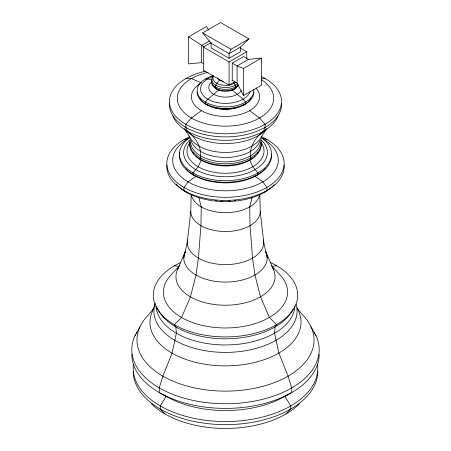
<?xml version="1.0" encoding="UTF-8"?>
<svg xmlns="http://www.w3.org/2000/svg" width="451" height="451" viewBox="0 0 451 451"><rect width="100%" height="100%" fill="white"/><g stroke="black" fill="none" stroke-linecap="round" stroke-linejoin="round"><path stroke-width="0.68" d="M183.805 258.028L187.227 242.52L190.779 211.508L191.168 194.285M165.077 414.001L160.246 409.04L160.246 405.939L166.115 396.344L159.259 392.556L159.259 387.899L162.901 376.151L172.062 353.122L176.369 333.233L175.873 326.975L174.402 324.72L181.556 317.493L190.446 296.854L195.999 275.042L198.417 258.141L200.932 225.68L201.231 206.908L198.835 197.437M252.132 197.414L249.741 206.885L250.034 225.663L252.543 258.119L254.962 275.02L260.503 296.826L269.388 317.459L276.531 324.681L275.065 326.936L274.569 333.193L278.865 353.077L288.099 376.151L291.741 387.899L291.741 392.556L284.885 396.344L290.754 405.939L290.754 409.04L285.923 414.001M155.415 303.049L152.562 311.01A75.52 43.6 0 0 0 172.04 353.133A75.52 43.6 0 0 0 278.842 353.065A75.52 43.6 0 0 0 297.604 309.234M177.66 269.23L185.237 251.793A41.695 24.072 0 0 0 195.988 275.048A41.695 24.072 0 0 0 254.95 275.014A41.695 24.072 0 0 0 265.78 251.765L273.357 269.196M248.946 38.938L231.002 49.3L229.085 53.663L229.085 58.297L240.439 51.741L240.439 47.107L248.946 38.938L220.556 22.55L202.612 32.912L211.119 43.29L229.085 53.663L240.439 47.107M135.012 335.657L139.99 326.783M266.586 128.969L261.58 136.444A37.36 21.569 0 0 1 251.889 146.107A37.36 21.569 0 0 1 199.054 146.141A37.36 21.569 0 0 1 189.409 136.473L184.397 129.003M196.343 176.003L188.135 181.905L183.98 187.402L183.98 190.502L186.331 192.25A55.355 31.959 0 0 0 264.602 192.211L266.964 190.474A58.675 33.876 0 0 0 284.13 165.156M153.611 308.546L148.836 314.454A88.526 51.11 0 0 0 225.5 391.124A88.526 51.11 0 0 0 302.164 314.454L296.978 307.988M219.045 89.777L207.843 99.209L205.436 102.146L205.436 103.696L206.389 104.694L208.362 105.111M201.377 110.692L191.382 118.01L185.829 124.318L185.829 127.419L187.357 131.19C195.796 137.47 202.741 148.537 200.188 159.288L201.157 160.201L198.243 166.769L192.943 172.93L192.943 174.481L194.06 175.383A44.435 25.656 0 0 0 256.89 175.354A44.435 25.656 0 0 0 265.447 168.432M223.33 81.27A8.36 4.826 0 0 1 219.581 80.024C217.309 82.11 214.862 85.087 215.832 88.396L216.925 89.315M179.78 265.43L171.735 274.214A62.103 35.855 0 0 0 181.539 317.498A62.103 35.855 0 0 0 269.365 317.448A62.103 35.855 0 0 0 279.316 274.169L271.26 265.397M234.063 89.304L235.157 88.385C235.726 86.31 235.027 83.858 233.517 82.347M256.901 175.36L258.017 174.452A46.013 26.564 0 0 0 271.463 154.405M203.474 63.676L201.653 62.621L188.648 63.884L188.648 36.796L206.586 26.434L208.514 30.183M209.422 40.99L201.653 45.478L201.653 62.621M234.937 81.744L229.08 85.126L203.345 70.271L203.345 47.09L211.277 42.512M203.345 47.09L229.08 61.95L246.765 51.735L246.765 58.76M237.102 83.091L232.248 80.284L232.248 63.14L243.602 56.584L248.462 59.385L261.467 58.123L261.467 85.211L243.529 95.573L237.102 83.091L237.102 65.942L248.462 59.385M232.248 63.14L237.102 65.942L243.529 68.479L261.467 58.123M231.955 80.453L232.248 80.284M242.615 105.094L244.583 104.683L245.536 103.679L245.536 102.129L243.134 99.192L231.944 89.772M183.963 190.514A58.675 33.876 0 0 0 266.947 190.463L266.964 187.374A58.675 33.876 0 0 1 183.963 187.413A58.675 33.876 0 0 1 184.053 139.506L188.185 138.79M272.043 266.372L276.598 265.718A72.216 41.695 0 0 1 276.508 324.669A72.216 41.695 0 0 1 174.379 324.731A72.216 41.695 0 0 1 174.492 265.769A72.216 41.695 0 0 1 180.344 262.736M205.464 78.993L207.866 78.829L211.745 80.036M261.698 78.581L265.171 78.513A56.065 32.371 0 0 1 265.098 124.279L265.115 127.391L263.593 131.162C255.165 137.448 248.23 148.52 250.779 159.271L249.809 160.178L252.723 166.746L258.017 172.902L258.017 174.452A46.013 26.564 0 0 1 192.927 174.486A46.013 26.564 0 0 1 179.814 152.545M249.589 110.675L259.567 117.987L265.115 124.29A56.065 32.371 0 0 1 185.818 124.329A56.065 32.371 0 0 1 185.902 78.553L191.433 78.643A48.212 27.838 0 0 1 208.12 72.369M174.469 265.757L179.019 266.411M261.129 137.786A52.806 30.488 0 0 1 262.882 138.75L267.02 139.46A58.675 33.876 0 0 1 266.947 187.362L262.815 181.877L254.618 175.98M191.433 78.643L201.411 82.854M240.186 47.936L246.765 51.735M202.612 32.912L231.002 49.3M229.085 58.297L211.119 47.924L211.119 43.29M204.083 46.876L188.648 36.796M311.01 326.783L315.988 335.657M267.195 257.995L263.773 242.491L260.221 211.485L259.832 194.257M243.529 68.479L243.529 95.573M229.08 61.95L229.08 85.126M299.503 403.78A85.448 49.334 0 0 1 151.497 403.78M317.786 371.365A92.286 53.28 0 0 1 225.5 424.645A92.286 53.28 0 0 1 133.214 371.365M317.527 364.295A92.286 53.28 0 0 1 225.5 421.544A92.286 53.28 0 0 1 133.473 364.295M287.4 394.828A83.982 48.482 0 0 1 163.6 394.828M319.178 354.311A93.678 54.086 0 0 1 225.5 408.392A93.678 54.086 0 0 1 131.822 354.311M315.418 334.484A93.678 54.086 0 0 1 225.5 403.741A93.678 54.086 0 0 1 135.582 334.484M136.202 333.312A93.678 54.086 0 0 1 136.867 332.139M314.133 332.139A93.678 54.086 0 0 1 314.798 333.312M154.885 304.357A71.585 41.329 0 0 0 174.83 340.325A71.585 41.329 0 0 0 276.063 340.263A71.585 41.329 0 0 0 296.138 304.301M156.097 306.195A69.437 40.088 0 0 0 176.347 333.244A69.437 40.088 0 0 0 274.546 333.182A69.437 40.088 0 0 0 294.898 306.144M157.185 307.554A70.142 40.494 0 0 0 175.851 326.986A70.142 40.494 0 0 0 275.042 326.924A70.142 40.494 0 0 0 293.235 308.777M270.758 262.679A72.216 41.695 0 0 1 276.621 265.707M178.213 268.131A49.537 28.599 0 0 0 190.435 296.859A49.537 28.599 0 0 0 260.492 296.814A49.537 28.599 0 0 0 272.81 268.097M263.519 239.926A38.273 22.099 0 0 1 252.532 258.113A38.273 22.099 0 0 1 198.406 258.147M198.406 258.079A38.273 22.099 0 0 1 187.492 239.887M260.221 211.485A34.721 20.047 0 0 1 225.472 231.515A34.721 20.047 0 0 1 190.779 211.451M259.635 194.815A34.304 19.805 0 0 1 225.472 212.663A34.304 19.805 0 0 1 191.359 194.781M235.478 200.486A38.651 22.319 0 0 1 234.182 200.678M230.185 201.084A38.651 22.319 0 0 1 228.161 201.197M222.788 201.202A38.651 22.319 0 0 1 220.764 201.09M216.768 200.684A38.651 22.319 0 0 1 215.471 200.498M186.314 192.256A55.355 31.959 0 0 1 176.07 184.064M274.405 184.555A55.355 31.959 0 0 1 264.602 192.211M183.963 190.412A58.675 33.876 0 0 1 166.876 165.1M184.053 139.506A58.675 33.876 0 0 1 189.499 136.721M261.58 136.681A58.675 33.876 0 0 1 267.037 139.455M188.197 138.795A52.806 30.488 0 0 1 189.95 137.831M262.882 138.75A52.806 30.488 0 0 1 262.803 181.866A52.806 30.488 0 0 1 188.118 181.916M188.118 181.821A52.806 30.488 0 0 1 188.197 138.705M194.043 175.394A44.435 25.656 0 0 1 185.992 169.012M261.168 137.307A46.013 26.564 0 0 1 258 172.896A46.013 26.564 0 0 1 192.927 172.936M192.927 172.857A46.013 26.564 0 0 1 189.894 137.262M260.841 139.579A41.87 24.174 0 0 1 255.074 169.655A41.87 24.174 0 0 1 195.858 169.694A41.87 24.174 0 0 1 190.204 139.613M189.922 142.533A38.521 22.24 0 0 0 198.231 166.774A38.521 22.24 0 0 0 252.712 166.74A38.521 22.24 0 0 0 261.106 142.505M258.147 152.376A34.4 19.861 0 0 1 257.076 154M255.277 156.063A34.4 19.861 0 0 1 195.689 156.029M193.902 153.966A34.4 19.861 0 0 1 192.831 152.342M261.202 143.317A35.776 20.656 0 0 1 225.472 165.297A35.776 20.656 0 0 1 189.803 143.277M260.802 139.816A35.776 20.656 0 0 1 225.466 163.826A35.776 20.656 0 0 1 190.209 139.782M260.458 141.715A34.958 20.182 0 0 1 225.472 161.881A34.958 20.182 0 0 1 190.542 141.682M259.985 140.588A34.958 20.182 0 0 1 225.472 157.461A34.958 20.182 0 0 1 191.004 140.554M266.851 128.693A46.137 26.637 0 0 1 258.09 135.734A46.137 26.637 0 0 1 192.842 135.774M192.842 135.695A46.137 26.637 0 0 1 184.109 128.642M172.863 115.935A53.906 31.125 0 0 0 187.34 131.202A53.906 31.125 0 0 0 263.576 131.151A53.906 31.125 0 0 0 278.115 115.89M281.52 103.2A56.065 32.371 0 0 1 265.098 127.379A56.065 32.371 0 0 1 185.818 127.43M185.812 127.329A56.065 32.371 0 0 1 169.486 103.144M185.902 78.553A56.065 32.371 0 0 1 205.453 71.207M261.783 76.698A56.065 32.371 0 0 1 265.182 78.502M261.473 79.742A48.212 27.838 0 0 1 259.556 117.976A48.212 27.838 0 0 1 191.371 118.021M191.371 117.936A48.212 27.838 0 0 1 191.444 78.57M255.976 87.911A34.09 19.681 0 0 1 244.431 113.105A34.09 19.681 0 0 1 199.703 109.604A34.09 19.681 0 0 1 200.193 83.542M237.598 107.321A24.224 13.987 0 0 1 213.374 107.332M251.303 98.245A27.004 15.593 0 0 1 225.477 109.232A27.004 15.593 0 0 1 199.686 98.217M253.857 92.1A28.357 16.371 0 0 1 225.477 108.46A28.357 16.371 0 0 1 197.143 92.077M253.778 89.332A28.357 16.371 0 0 1 231.075 106.588A28.357 16.371 0 0 1 198.603 95.719A28.357 16.371 0 0 1 213.261 75.768M207.838 99.209A24.952 14.409 0 0 1 207.872 78.835M250.068 91.508A24.952 14.409 0 0 1 233.004 102.732A24.952 14.409 0 0 1 207.872 99.186M207.838 78.812A24.952 14.409 0 0 1 213.002 76.523M241.398 90.437A16.721 9.651 0 0 1 218.69 96.26A16.721 9.651 0 0 1 211.029 82.612M219.581 80.024A8.36 4.826 0 0 1 217.421 77.86M237.203 86.169A12.121 6.996 0 0 1 225.489 91.35A12.121 6.996 0 0 1 213.791 86.158M211.835 82.815A13.665 7.893 0 0 0 215.826 88.396A13.665 7.893 0 0 0 238.438 85.34M235.924 82.172A12.538 7.239 0 0 1 220.314 84.743A12.538 7.239 0 0 1 213.391 76.27M237.294 83.638A13.626 7.864 0 0 1 218.673 86.507A13.626 7.864 0 0 1 213.706 75.757M238.472 84.36A14.043 8.107 0 0 1 220.973 88.926A14.043 8.107 0 0 1 211.936 79.145"/></g></svg>
